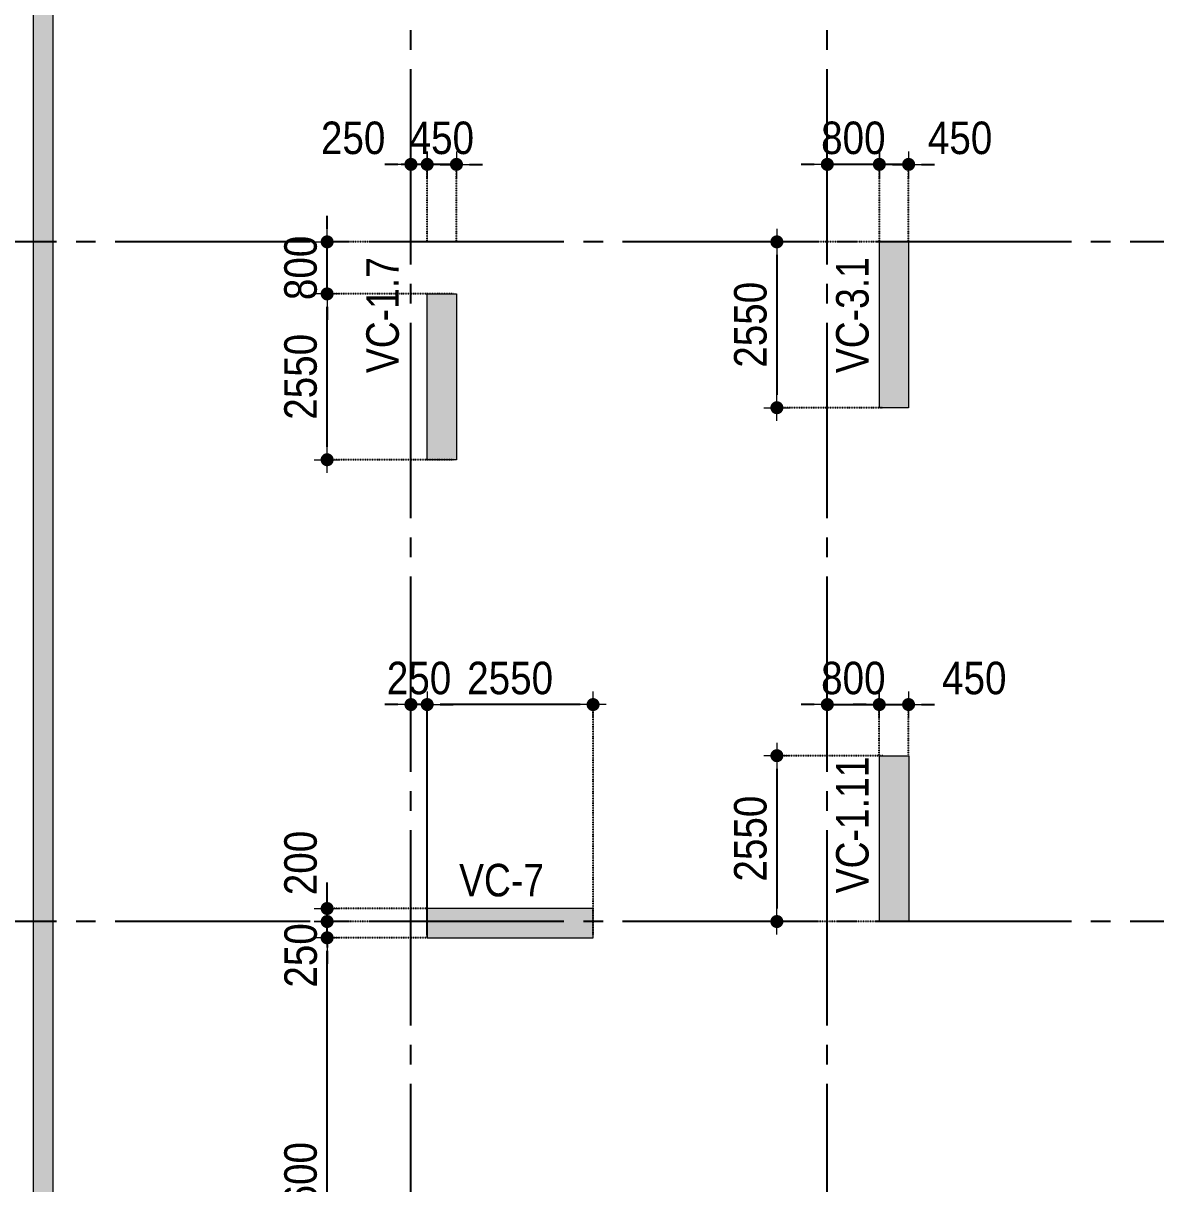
# Model space of a CAD drawing. Header units: millimetres. Extents: x -3973692 to -2843767, y 592734 to 838475.
# Drawn here: x -3916304 to -3898896, y 618199 to 636043 of the extents above; entities that cross this region are included whole.
import ezdxf
from ezdxf.enums import TextEntityAlignment as Align

# ---------------------------------------------------------------- set-up
doc = ezdxf.new("R2010")
doc.units = ezdxf.units.MM
doc.header["$MEASUREMENT"] = 0
doc.header["$PDMODE"] = 3
doc.header["$PDSIZE"] = -20
for name, pattern in [('CHG_XX_Cot_Ham 2$0$MB_Luoi truc$0$HTT Hidden 21', [3, 2, -1]), ('CHG_XX_Luoi truc$0$MB_Luoi truc$0$Center101', [13, 10, -1, 1, -1]), ('DIVIDE2', [15.875, 6.35, -3.175, 0, -3.175, 0, -3.175]), ('HIDDEN5', [2.8375, 1.25, -1.5875])]:
    doc.linetypes.add(name, pattern=pattern)
doc.layers.get('0').update_dxf_attribs({"lineweight": 9})
doc.layers.get('Defpoints').update_dxf_attribs({"color": 10, "lineweight": 0})
for name, color, linetype, lineweight in [("'S_General_Dim_1", 1, 'Continuous', 18), ("'S_General_Divide_3 Intermediate", 3, 'DIVIDE2', 40), ('CHG_XX_Cot_Ham 2$0$NS-Pier-H2', 150, 'Continuous', 13), ('CHG_XX_Cot_Ham 2$0$NS-Pier-H2 @ 1', 150, 'Continuous', 13), ('CHG_XX_Cot_Ham 2$0$NS-Pier-H2 @ 150 VP1', 150, 'Continuous', 13), ('CHG_XX_Cot_Ham 2$0$NS-Pier-H2 @ 150 VP2', 150, 'Continuous', 13), ('CHG_XX_Cot_Ham 2$0$NS-Pier-H2 @ 150 VP3', 150, 'Continuous', 13), ('CHG_XX_Cot_Ham 2$0$NS-Pier-H2 @ 150 VP4', 150, 'Continuous', 13), ('CHG_XX_Cot_Ham 2$0$NS-Pier-H2 @ 150 VP5', 150, 'Continuous', 13), ('CHG_XX_Cot_Ham 2$0$NS-Pier-H2 @ 150 VP6', 150, 'Continuous', 13), ('CHG_XX_Cot_Ham 2$0$NS-Pier-H2 @ 150 VP7', 150, 'Continuous', 13), ('CHG_XX_Cot_Ham 2$0$NS-Pier-H2 @ 150 VP8', 150, 'Continuous', 13), ('CHG_XX_Cot_Ham 2$0$NS-Pier-H2 @ 150 VP9', 150, 'Continuous', 13), ('CHG_XX_Cot_Ham 2$0$NS-Pier-H2 @ 150 VPModel', 150, 'Continuous', 13), ('TEXT', 7, 'Continuous', 15)]:
    doc.layers.add(name, color=color, linetype=linetype, lineweight=lineweight)
doc.layers.add('CHG_XX_Luoi truc$0$Grid', color=34, linetype='Continuous')
doc.layers.add('CHG_XX_Luoi truc$0$Grid Line', color=251, linetype='CHG_XX_Luoi truc$0$MB_Luoi truc$0$Center101')
doc.styles.add('arial', font='arial.ttf', dxfattribs={"width": 0.85})
doc.styles.add('CHG_XX_Luoi truc$0$MB_Luoi truc$0$Grid A-F$0$VNI-HelveCB', font='')
doc.styles.add('TTP-HelCon', font='')
doc.styles.get('CHG_XX_Luoi truc$0$MB_Luoi truc$0$Grid A-F$0$VNI-HelveCB').set_extended_font_data('VNI-Helve-Condense', bold=True)
doc.styles.get('TTP-HelCon').set_extended_font_data('VNI-Helve-Condense')
doc.dimstyles.new('200', dxfattribs={"dimscale": 200, "dimtxt": 2.5, "dimasz": 1, "dimexe": 0, "dimexo": 0, "dimgap": 0.75, "dimtad": 1, "dimdec": 0, "dimrnd": 10, "dimzin": 9, "dimdsep": 46, "dimtxsty": 'arial', "dimblk1": 'DIMDOT', "dimblk2": 'DIMDOT', "dimsah": 1, "dimcen": 2, "dimdle": 3, "dimclre": 8, "dimclrt": 2, "dimadec": 0, "dimazin": 0, "dimtfac": 1, "dimtdec": 0, "dimtix": 1, "dimtmove": 2, "dimatfit": 3, "dimldrblk": 'DIMPIJL', "dimfxl": 1, "dimtvp": 1.8, "dimtolj": 1, "dimtzin": 0, "dimarcsym": 0})

# ---------------------------------------------------------------- blocks, each defined once
blk = doc.blocks.new('*U3253')
at = {"layer": 'CHG_XX_Cot_Ham 2$0$NS-Pier-H2 @ 1'}
h = blk.add_hatch(color=256, dxfattribs=at)
h.dxf.hatch_style = 1
h.paths.add_polyline_path([(450, 0), (0, 0), (0, -2550), (450, -2550)])
at = {"layer": 'CHG_XX_Cot_Ham 2$0$NS-Pier-H2 @ 150 VP1'}
h = blk.add_hatch(color=256, dxfattribs=at)
h.dxf.hatch_style = 1
h.paths.add_polyline_path([(450, 0), (0, 0), (0, -2550), (450, -2550)])
at = {"layer": 'CHG_XX_Cot_Ham 2$0$NS-Pier-H2 @ 150 VP2'}
h = blk.add_hatch(color=256, dxfattribs=at)
h.dxf.hatch_style = 1
h.paths.add_polyline_path([(450, 0), (0, 0), (0, -2550), (450, -2550)])
at = {"layer": 'CHG_XX_Cot_Ham 2$0$NS-Pier-H2 @ 150 VP3'}
h = blk.add_hatch(color=256, dxfattribs=at)
h.dxf.hatch_style = 1
h.paths.add_polyline_path([(450, 0), (0, 0), (0, -2550), (450, -2550)])
at = {"layer": 'CHG_XX_Cot_Ham 2$0$NS-Pier-H2 @ 150 VP4'}
h = blk.add_hatch(color=256, dxfattribs=at)
h.dxf.hatch_style = 1
h.paths.add_polyline_path([(450, 0), (0, 0), (0, -2550), (450, -2550)])
at = {"layer": 'CHG_XX_Cot_Ham 2$0$NS-Pier-H2 @ 150 VP5'}
h = blk.add_hatch(color=256, dxfattribs=at)
h.dxf.hatch_style = 1
h.paths.add_polyline_path([(450, 0), (0, 0), (0, -2550), (450, -2550)])
at = {"layer": 'CHG_XX_Cot_Ham 2$0$NS-Pier-H2 @ 150 VP6'}
h = blk.add_hatch(color=256, dxfattribs=at)
h.dxf.hatch_style = 1
h.paths.add_polyline_path([(450, 0), (0, 0), (0, -2550), (450, -2550)])
at = {"layer": 'CHG_XX_Cot_Ham 2$0$NS-Pier-H2 @ 150 VP7'}
h = blk.add_hatch(color=256, dxfattribs=at)
h.dxf.hatch_style = 1
h.paths.add_polyline_path([(450, 0), (0, 0), (0, -2550), (450, -2550)])
at = {"layer": 'CHG_XX_Cot_Ham 2$0$NS-Pier-H2 @ 150 VP8'}
h = blk.add_hatch(color=256, dxfattribs=at)
h.dxf.hatch_style = 1
h.paths.add_polyline_path([(450, 0), (0, 0), (0, -2550), (450, -2550)])
at = {"layer": 'CHG_XX_Cot_Ham 2$0$NS-Pier-H2 @ 150 VP9'}
h = blk.add_hatch(color=256, dxfattribs=at)
h.dxf.hatch_style = 1
h.paths.add_polyline_path([(450, 0), (0, 0), (0, -2550), (450, -2550)])
at = {"layer": 'CHG_XX_Cot_Ham 2$0$NS-Pier-H2 @ 150 VPModel'}
h = blk.add_hatch(color=256, dxfattribs=at)
h.dxf.hatch_style = 1
h.paths.add_polyline_path([(450, 0), (0, 0), (0, -2550), (450, -2550)])
blk = doc.blocks.new('CHG_XX_Cot_Ham 2$0$Block A_C450x2250')
at = {"layer": 'CHG_XX_Cot_Ham 2$0$NS-Pier-H2'}
blk.add_lwpolyline([(450, -2550), (0, -2550), (0, 0), (450, 0)], close=True, dxfattribs=at)
blk.add_blockref('*U3253', (0, 0), dxfattribs=at)
blk = doc.blocks.new('*U2841')
at = {"layer": 'CHG_XX_Luoi truc$0$Grid Line'}
blk.add_line((0, 0), (0, 608), dxfattribs=at)
at = {"layer": 'CHG_XX_Luoi truc$0$Grid', "lineweight": -2, "style": 'CHG_XX_Luoi truc$0$MB_Luoi truc$0$Grid A-F$0$VNI-HelveCB'}
for tag, p in [('GRIDSUB', (0, 617)), ('GRID', (0, -9))]:
    blk.add_attdef(tag, text='', height=5, dxfattribs=at).set_placement(p, align=Align.MIDDLE)
blk = doc.blocks.new('*U2843')
at = {"layer": 'CHG_XX_Luoi truc$0$Grid Line'}
blk.add_line((0, 0), (0, 438), dxfattribs=at)
at = {"layer": 'CHG_XX_Luoi truc$0$Grid', "lineweight": -2, "style": 'CHG_XX_Luoi truc$0$MB_Luoi truc$0$Grid A-F$0$VNI-HelveCB'}
for tag, p in [('GRIDSUB', (0, 447)), ('GRID', (0, -9))]:
    blk.add_attdef(tag, text='', height=5, dxfattribs=at).set_placement(p, align=Align.MIDDLE)
blk = doc.blocks.new('CHG_XX_Luoi truc')
at = {"layer": 'CHG_XX_Luoi truc$0$Grid', "xscale": 300, "yscale": 300, "zscale": 300}
for p in [(38150, -12747), (44550, -12747)]:
    blk.add_blockref('*U2841', p, dxfattribs=at)
at = {"layer": 'CHG_XX_Luoi truc$0$Grid', "xscale": 300.0000000000013, "yscale": 300.0000000000013, "zscale": 300.0000000000013, "rotation": 90}
for p in [(110703, 22700), (110703, 12250)]:
    blk.add_blockref('*U2843', p, dxfattribs=at)
blk = doc.blocks.new('CHG_XX_Cot_Ham 2')
at = {"layer": 'CHG_XX_Cot_Ham 2$0$NS-Pier-H2'}
h = blk.add_hatch(color=256, dxfattribs=at)
h.dxf.hatch_style = 1
h.paths.add_polyline_path([(99639.2, 163400), (-10900, 163400), (-10900, 85450), (-300, 85450), (-300, 84050), (32350, 84050), (32350, -9000), (103575.5, -9000), (106050, -6022), (106050, 158254.3)])
h.paths.add_polyline_path([(99533.7, 163100), (105750, 158110.4), (105750, 90450), (105650, 90450), (105750, 90450), (105750, 13850), (105750, 13722.3), (105750, -5913.6), (103434.7, -8700), (93599.8, -8700), (93299.8, -8700), (32650, -8700), (32650, 84350), (0, 84350), (0, 85750), (-10600, 85750), (-10600, 163100), (93600, 163100)], flags=16)
for p, q in [((32650, -8700), (32650, 84350)), ((32350, -9000), (32350, 84050))]:
    blk.add_line(p, q, dxfattribs=at)
at = {"layer": 'CHG_XX_Cot_Ham 2$0$NS-Pier-H2', "linetype": 'CHG_XX_Cot_Ham 2$0$MB_Luoi truc$0$HTT Hidden 21'}
blk.add_lwpolyline([(99639.2, 163400), (106050, 158254.3), (106050, -6022), (103575.5, -9000), (32350, -9000), (32350, 84050), (-300, 84050), (-300, 85450), (-10900, 85450), (-10900, 163400)], close=True, dxfattribs=at)
at = {"layer": 'CHG_XX_Cot_Ham 2$0$NS-Pier-H2'}
for name, p in [('CHG_XX_Luoi truc', (0, 0)), ('CHG_XX_Cot_Ham 2$0$Block A_C450x2250', (45350, 22700)), ('CHG_XX_Cot_Ham 2$0$Block A_C450x2250', (38400, 21900)), ('CHG_XX_Cot_Ham 2$0$Block A_C450x2250', (45352.5, 14800))]:
    blk.add_blockref(name, p, dxfattribs=at)
at = {"layer": 'CHG_XX_Cot_Ham 2$0$NS-Pier-H2', "xscale": -1, "rotation": 90}
blk.add_blockref('CHG_XX_Cot_Ham 2$0$Block A_C450x2250', (38400, 12450), dxfattribs=at)
blk = doc.blocks.new('c')
at = {"layer": 'TEXT', "color": 3, "style": 'TTP-HelCon'}
for s, p in [('VC-1.7', (-61586, 20683)), ('VC-3.1', (-54365, 20683)), ('VC-1.11', (-54365, 12685))]:
    blk.add_text(s, height=500, rotation=90, dxfattribs=at).set_placement(p)
blk.add_text('VC-7', height=500, dxfattribs=at).set_placement((-60659, 12637))
blk = doc.blocks.new('DIMDOT')
for p, q in [((0, -1), (0, 1)), ((1, 0), (-1, 0))]:
    blk.add_line(p, q)
at = {"const_width": 0.5}
blk.add_lwpolyline([(-0.25, 0, 1), (0.25, 0, 1)], format="xyb", close=True, dxfattribs=at)
blk = doc.blocks.new('*D2207')
at = {"layer": "'S_General_Dim_1", "color": 8, "linetype": 'HIDDEN5', "lineweight": -2, "transparency": 16777216}
for p, q in [((-3910095, 621981), (-3911633, 621981)), ((-3909695, 614381), (-3911633, 614381))]:
    blk.add_line(p, q, dxfattribs=at)
at = {"layer": "'S_General_Dim_1", "color": 0, "lineweight": -2, "transparency": 16777216}
blk.add_line((-3911633, 614581), (-3911633, 621781), dxfattribs=at)
at = {"layer": 'Defpoints', "color": 0, "transparency": 16777216}
for p in [(-3911633, 621981), (-3910095, 621981), (-3909695, 614381)]:
    blk.add_point(p, dxfattribs=at)
at = {"layer": "'S_General_Dim_1", "color": 0, "lineweight": -2, "transparency": 16777216, "xscale": 200, "yscale": 200, "zscale": 200}
for p, rotation in [((-3911633, 621981), 90), ((-3911633, 614381), 270)]:
    blk.add_blockref('DIMDOT', p, dxfattribs=dict(at, rotation=rotation))
at = {"layer": "'S_General_Dim_1", "color": 2, "transparency": 16777216, "insert": (-3912039, 618181), "char_height": 500, "attachment_point": 5, "rotation": 90, "style": 'arial'}
blk.add_mtext('\\A1;7600', dxfattribs=at)
blk = doc.blocks.new('DIMPIJL')
at = {"linetype": 'ByBlock'}
blk.add_solid([(-2.5, 0.417), (-2.5, -0.417), (0, 0)], dxfattribs=at)
blk = doc.blocks.new('*D2208')
at = {"layer": "'S_General_Dim_1", "color": 0, "lineweight": -2, "transparency": 16777216}
for p, q in [((-3911633, 622431), (-3911633, 622631)), ((-3911633, 621981), (-3911633, 622231)), ((-3911633, 621781), (-3911633, 621581))]:
    blk.add_line(p, q, dxfattribs=at)
at = {"layer": "'S_General_Dim_1", "color": 8, "linetype": 'HIDDEN5', "lineweight": -2, "transparency": 16777216}
for p, q in [((-3910345, 622231), (-3911633, 622231)), ((-3910095, 621981), (-3911633, 621981))]:
    blk.add_line(p, q, dxfattribs=at)
at = {"layer": 'Defpoints', "color": 0, "transparency": 16777216}
for p in [(-3911633, 622231), (-3910345, 622231), (-3910095, 621981)]:
    blk.add_point(p, dxfattribs=at)
at = {"layer": "'S_General_Dim_1", "color": 0, "lineweight": -2, "transparency": 16777216, "xscale": 200, "yscale": 200, "zscale": 200}
for p, rotation in [((-3911633, 622231), 270), ((-3911633, 621981), 90)]:
    blk.add_blockref('DIMDOT', p, dxfattribs=dict(at, rotation=rotation))
at = {"layer": "'S_General_Dim_1", "color": 2, "transparency": 16777216, "insert": (-3912037, 621710), "char_height": 500, "attachment_point": 5, "rotation": 90, "style": 'arial'}
blk.add_mtext('\\A1;250', dxfattribs=at)
blk = doc.blocks.new('*D2209')
at = {"layer": "'S_General_Dim_1", "color": 0, "lineweight": -2, "transparency": 16777216}
for p, q in [((-3911633, 622631), (-3911633, 622831)), ((-3911633, 622231), (-3911633, 622431)), ((-3911633, 622031), (-3911633, 621831))]:
    blk.add_line(p, q, dxfattribs=at)
at = {"layer": "'S_General_Dim_1", "color": 8, "linetype": 'HIDDEN5', "lineweight": -2, "transparency": 16777216}
for p, q in [((-3910095, 622431), (-3911633, 622431)), ((-3910345, 622231), (-3911633, 622231))]:
    blk.add_line(p, q, dxfattribs=at)
at = {"layer": 'Defpoints', "color": 0, "transparency": 16777216}
for p in [(-3911633, 622431), (-3910095, 622431), (-3910345, 622231)]:
    blk.add_point(p, dxfattribs=at)
at = {"layer": "'S_General_Dim_1", "color": 0, "lineweight": -2, "transparency": 16777216, "xscale": 200, "yscale": 200, "zscale": 200}
for p, rotation in [((-3911633, 622431), 270), ((-3911633, 622231), 90)]:
    blk.add_blockref('DIMDOT', p, dxfattribs=dict(at, rotation=rotation))
at = {"layer": "'S_General_Dim_1", "color": 2, "transparency": 16777216, "insert": (-3912039, 623131), "char_height": 500, "attachment_point": 5, "rotation": 90, "style": 'arial'}
blk.add_mtext('\\A1;200', dxfattribs=at)
blk = doc.blocks.new('*D2210')
at = {"layer": "'S_General_Dim_1", "color": 8, "linetype": 'HIDDEN5', "lineweight": -2, "transparency": 16777216}
for p, q in [((-3909695, 631881), (-3911633, 631881)), ((-3909695, 629331), (-3911633, 629331))]:
    blk.add_line(p, q, dxfattribs=at)
at = {"layer": "'S_General_Dim_1", "color": 0, "lineweight": -2, "transparency": 16777216}
blk.add_line((-3911633, 629531), (-3911633, 631681), dxfattribs=at)
at = {"layer": 'Defpoints', "color": 0, "transparency": 16777216}
for p in [(-3911633, 631881), (-3909695, 631881), (-3909695, 629331)]:
    blk.add_point(p, dxfattribs=at)
at = {"layer": "'S_General_Dim_1", "color": 0, "lineweight": -2, "transparency": 16777216, "xscale": 200, "yscale": 200, "zscale": 200}
for p, rotation in [((-3911633, 631881), 90), ((-3911633, 629331), 270)]:
    blk.add_blockref('DIMDOT', p, dxfattribs=dict(at, rotation=rotation))
at = {"layer": "'S_General_Dim_1", "color": 2, "transparency": 16777216, "insert": (-3912039, 630606), "char_height": 500, "attachment_point": 5, "rotation": 90, "style": 'arial'}
blk.add_mtext('\\A1;2550', dxfattribs=at)
blk = doc.blocks.new('*D2211')
at = {"layer": "'S_General_Dim_1", "color": 0, "lineweight": -2, "transparency": 16777216}
for p, q in [((-3911633, 632881), (-3911633, 633081)), ((-3911633, 631881), (-3911633, 632681)), ((-3911633, 631681), (-3911633, 631481))]:
    blk.add_line(p, q, dxfattribs=at)
at = {"layer": "'S_General_Dim_1", "color": 8, "linetype": 'HIDDEN5', "lineweight": -2, "transparency": 16777216}
for p, q in [((-3909488, 632681), (-3911633, 632681)), ((-3909695, 631881), (-3911633, 631881))]:
    blk.add_line(p, q, dxfattribs=at)
at = {"layer": 'Defpoints', "color": 0, "transparency": 16777216}
for p in [(-3911633, 632681), (-3909488, 632681), (-3909695, 631881)]:
    blk.add_point(p, dxfattribs=at)
at = {"layer": "'S_General_Dim_1", "color": 0, "lineweight": -2, "transparency": 16777216, "xscale": 200, "yscale": 200, "zscale": 200}
for p, rotation in [((-3911633, 632681), 270), ((-3911633, 631881), 90)]:
    blk.add_blockref('DIMDOT', p, dxfattribs=dict(at, rotation=rotation))
at = {"layer": "'S_General_Dim_1", "color": 2, "transparency": 16777216, "insert": (-3912039, 632281), "char_height": 500, "attachment_point": 5, "rotation": 90, "style": 'arial'}
blk.add_mtext('\\A1;800', dxfattribs=at)
blk = doc.blocks.new('*D2212')
at = {"layer": "'S_General_Dim_1", "color": 8, "linetype": 'HIDDEN5', "lineweight": -2, "transparency": 16777216}
for p, q in [((-3903095, 632681), (-3904720, 632681)), ((-3903095, 630131), (-3904720, 630131))]:
    blk.add_line(p, q, dxfattribs=at)
at = {"layer": "'S_General_Dim_1", "color": 0, "lineweight": -2, "transparency": 16777216}
blk.add_line((-3904720, 632481), (-3904720, 630331), dxfattribs=at)
at = {"layer": 'Defpoints', "color": 0, "transparency": 16777216}
for p in [(-3903095, 632681), (-3904720, 630131), (-3903095, 630131)]:
    blk.add_point(p, dxfattribs=at)
at = {"layer": "'S_General_Dim_1", "color": 0, "lineweight": -2, "transparency": 16777216, "xscale": 200, "yscale": 200, "zscale": 200}
for p, rotation in [((-3904720, 632681), 90), ((-3904720, 630131), 270)]:
    blk.add_blockref('DIMDOT', p, dxfattribs=dict(at, rotation=rotation))
at = {"layer": "'S_General_Dim_1", "color": 2, "transparency": 16777216, "insert": (-3905125, 631406), "char_height": 500, "attachment_point": 5, "rotation": 90, "style": 'arial'}
blk.add_mtext('\\A1;2550', dxfattribs=at)
blk = doc.blocks.new('*D2213')
at = {"layer": "'S_General_Dim_1", "color": 8, "linetype": 'HIDDEN5', "lineweight": -2, "transparency": 16777216}
for p, q in [((-3903093, 624781), (-3904720, 624781)), ((-3903093, 622231), (-3904720, 622231))]:
    blk.add_line(p, q, dxfattribs=at)
at = {"layer": "'S_General_Dim_1", "color": 0, "lineweight": -2, "transparency": 16777216}
blk.add_line((-3904720, 624581), (-3904720, 622431), dxfattribs=at)
at = {"layer": 'Defpoints', "color": 0, "transparency": 16777216}
for p in [(-3903093, 624781), (-3904720, 622231), (-3903093, 622231)]:
    blk.add_point(p, dxfattribs=at)
at = {"layer": "'S_General_Dim_1", "color": 0, "lineweight": -2, "transparency": 16777216, "xscale": 200, "yscale": 200, "zscale": 200}
for p, rotation in [((-3904720, 624781), 90), ((-3904720, 622231), 270)]:
    blk.add_blockref('DIMDOT', p, dxfattribs=dict(at, rotation=rotation))
at = {"layer": "'S_General_Dim_1", "color": 2, "transparency": 16777216, "insert": (-3905125, 623506), "char_height": 500, "attachment_point": 5, "rotation": 90, "style": 'arial'}
blk.add_mtext('\\A1;2550', dxfattribs=at)
blk = doc.blocks.new('*D2214')
at = {"layer": "'S_General_Dim_1", "color": 8, "linetype": 'HIDDEN5', "lineweight": -2, "transparency": 16777216}
for p, q in [((-3910095, 622031), (-3910095, 625567)), ((-3907545, 622031), (-3907545, 625567))]:
    blk.add_line(p, q, dxfattribs=at)
at = {"layer": "'S_General_Dim_1", "color": 0, "lineweight": -2, "transparency": 16777216}
blk.add_line((-3907745, 625567), (-3909895, 625567), dxfattribs=at)
at = {"layer": 'Defpoints', "color": 0, "transparency": 16777216}
for p in [(-3910095, 625567), (-3910095, 622031), (-3907545, 622031)]:
    blk.add_point(p, dxfattribs=at)
at = {"layer": "'S_General_Dim_1", "color": 0, "lineweight": -2, "transparency": 16777216, "xscale": 200, "yscale": 200, "zscale": 200, "rotation": 180}
blk.add_blockref('DIMDOT', (-3910095, 625567), dxfattribs=at)
at = {"layer": "'S_General_Dim_1", "color": 0, "lineweight": -2, "transparency": 16777216, "xscale": 200, "yscale": 200, "zscale": 200}
blk.add_blockref('DIMDOT', (-3907545, 625567), dxfattribs=at)
at = {"layer": "'S_General_Dim_1", "color": 2, "transparency": 16777216, "insert": (-3908820, 625972), "char_height": 500, "attachment_point": 5, "style": 'arial'}
blk.add_mtext('\\A1;2550', dxfattribs=at)
blk = doc.blocks.new('*D2215')
at = {"layer": "'S_General_Dim_1", "color": 0, "lineweight": -2, "transparency": 16777216}
for p, q in [((-3904145, 625567), (-3904345, 625567)), ((-3903945, 625567), (-3903146, 625567)), ((-3902946, 625567), (-3902746, 625567))]:
    blk.add_line(p, q, dxfattribs=at)
at = {"layer": "'S_General_Dim_1", "color": 8, "linetype": 'HIDDEN5', "lineweight": -2, "transparency": 16777216}
for p, q in [((-3903945, 624606), (-3903945, 625567)), ((-3903146, 624781), (-3903146, 625567))]:
    blk.add_line(p, q, dxfattribs=at)
at = {"layer": 'Defpoints', "color": 0, "transparency": 16777216}
for p in [(-3903146, 625567), (-3903146, 624781), (-3903945, 624606)]:
    blk.add_point(p, dxfattribs=at)
at = {"layer": "'S_General_Dim_1", "color": 0, "lineweight": -2, "transparency": 16777216, "xscale": 200, "yscale": 200, "zscale": 200}
blk.add_blockref('DIMDOT', (-3903945, 625567), dxfattribs=at)
at = {"layer": "'S_General_Dim_1", "color": 0, "lineweight": -2, "transparency": 16777216, "xscale": 200, "yscale": 200, "zscale": 200, "rotation": 180}
blk.add_blockref('DIMDOT', (-3903146, 625567), dxfattribs=at)
at = {"layer": "'S_General_Dim_1", "color": 2, "transparency": 16777216, "insert": (-3903545, 625972), "char_height": 500, "attachment_point": 5, "style": 'arial'}
blk.add_mtext('\\A1;800', dxfattribs=at)
blk = doc.blocks.new('*D2216')
at = {"layer": "'S_General_Dim_1", "color": 0, "lineweight": -2, "transparency": 16777216}
for p, q in [((-3903346, 625567), (-3903546, 625567)), ((-3903146, 625567), (-3902696, 625567)), ((-3902496, 625567), (-3902296, 625567))]:
    blk.add_line(p, q, dxfattribs=at)
at = {"layer": "'S_General_Dim_1", "color": 8, "linetype": 'HIDDEN5', "lineweight": -2, "transparency": 16777216}
for p, q in [((-3903146, 624781), (-3903146, 625567)), ((-3902696, 624781), (-3902696, 625567))]:
    blk.add_line(p, q, dxfattribs=at)
at = {"layer": 'Defpoints', "color": 0, "transparency": 16777216}
for p in [(-3902696, 625567), (-3903146, 624781), (-3902696, 624781)]:
    blk.add_point(p, dxfattribs=at)
at = {"layer": "'S_General_Dim_1", "color": 0, "lineweight": -2, "transparency": 16777216, "xscale": 200, "yscale": 200, "zscale": 200}
blk.add_blockref('DIMDOT', (-3903146, 625567), dxfattribs=at)
at = {"layer": "'S_General_Dim_1", "color": 0, "lineweight": -2, "transparency": 16777216, "xscale": 200, "yscale": 200, "zscale": 200, "rotation": 180}
blk.add_blockref('DIMDOT', (-3902696, 625567), dxfattribs=at)
at = {"layer": "'S_General_Dim_1", "color": 2, "transparency": 16777216, "insert": (-3901686, 625972), "char_height": 500, "attachment_point": 5, "style": 'arial'}
blk.add_mtext('\\A1;450', dxfattribs=at)
blk = doc.blocks.new('*D2217')
at = {"layer": "'S_General_Dim_1", "color": 0, "lineweight": -2, "transparency": 16777216}
for p, q in [((-3910545, 625567), (-3910745, 625567)), ((-3910095, 625567), (-3910345, 625567)), ((-3909895, 625567), (-3909695, 625567))]:
    blk.add_line(p, q, dxfattribs=at)
at = {"layer": "'S_General_Dim_1", "color": 8, "linetype": 'HIDDEN5', "lineweight": -2, "transparency": 16777216}
for p, q in [((-3910345, 624781), (-3910345, 625567)), ((-3910095, 621981), (-3910095, 625567))]:
    blk.add_line(p, q, dxfattribs=at)
at = {"layer": 'Defpoints', "color": 0, "transparency": 16777216}
for p in [(-3910345, 625567), (-3910345, 624781), (-3910095, 621981)]:
    blk.add_point(p, dxfattribs=at)
at = {"layer": "'S_General_Dim_1", "color": 0, "lineweight": -2, "transparency": 16777216, "xscale": 200, "yscale": 200, "zscale": 200}
blk.add_blockref('DIMDOT', (-3910345, 625567), dxfattribs=at)
at = {"layer": "'S_General_Dim_1", "color": 0, "lineweight": -2, "transparency": 16777216, "xscale": 200, "yscale": 200, "zscale": 200, "rotation": 180}
blk.add_blockref('DIMDOT', (-3910095, 625567), dxfattribs=at)
at = {"layer": "'S_General_Dim_1", "color": 2, "transparency": 16777216, "insert": (-3910220, 625972), "char_height": 500, "attachment_point": 5, "style": 'arial'}
blk.add_mtext('\\A1;250', dxfattribs=at)
blk = doc.blocks.new('*D2227')
at = {"layer": "'S_General_Dim_1", "color": 0, "lineweight": -2, "transparency": 16777216}
for p, q in [((-3903345, 633872), (-3903545, 633872)), ((-3902695, 633872), (-3903145, 633872)), ((-3902495, 633872), (-3902295, 633872))]:
    blk.add_line(p, q, dxfattribs=at)
at = {"layer": "'S_General_Dim_1", "color": 8, "linetype": 'HIDDEN5', "lineweight": -2, "transparency": 16777216}
for p, q in [((-3903145, 632681), (-3903145, 633872)), ((-3902695, 632681), (-3902695, 633872))]:
    blk.add_line(p, q, dxfattribs=at)
at = {"layer": 'Defpoints', "color": 0, "transparency": 16777216}
for p in [(-3903145, 633872), (-3903145, 632681), (-3902695, 632681)]:
    blk.add_point(p, dxfattribs=at)
at = {"layer": "'S_General_Dim_1", "color": 0, "lineweight": -2, "transparency": 16777216, "xscale": 200, "yscale": 200, "zscale": 200}
blk.add_blockref('DIMDOT', (-3903145, 633872), dxfattribs=at)
at = {"layer": "'S_General_Dim_1", "color": 0, "lineweight": -2, "transparency": 16777216, "xscale": 200, "yscale": 200, "zscale": 200, "rotation": 180}
blk.add_blockref('DIMDOT', (-3902695, 633872), dxfattribs=at)
at = {"layer": "'S_General_Dim_1", "color": 2, "transparency": 16777216, "insert": (-3901904, 634277), "char_height": 500, "attachment_point": 5, "style": 'arial'}
blk.add_mtext('\\A1;450', dxfattribs=at)
blk = doc.blocks.new('*D2228')
at = {"layer": "'S_General_Dim_1", "color": 0, "lineweight": -2, "transparency": 16777216}
for p, q in [((-3904145, 633872), (-3904345, 633872)), ((-3903145, 633872), (-3903945, 633872)), ((-3902945, 633872), (-3902745, 633872))]:
    blk.add_line(p, q, dxfattribs=at)
at = {"layer": "'S_General_Dim_1", "color": 8, "linetype": 'HIDDEN5', "lineweight": -2, "transparency": 16777216}
for p, q in [((-3903945, 632681), (-3903945, 633872)), ((-3903145, 632681), (-3903145, 633872))]:
    blk.add_line(p, q, dxfattribs=at)
at = {"layer": 'Defpoints', "color": 0, "transparency": 16777216}
for p in [(-3903945, 633872), (-3903945, 632681), (-3903145, 632681)]:
    blk.add_point(p, dxfattribs=at)
at = {"layer": "'S_General_Dim_1", "color": 0, "lineweight": -2, "transparency": 16777216, "xscale": 200, "yscale": 200, "zscale": 200}
blk.add_blockref('DIMDOT', (-3903945, 633872), dxfattribs=at)
at = {"layer": "'S_General_Dim_1", "color": 0, "lineweight": -2, "transparency": 16777216, "xscale": 200, "yscale": 200, "zscale": 200, "rotation": 180}
blk.add_blockref('DIMDOT', (-3903145, 633872), dxfattribs=at)
at = {"layer": "'S_General_Dim_1", "color": 2, "transparency": 16777216, "insert": (-3903545, 634277), "char_height": 500, "attachment_point": 5, "style": 'arial'}
blk.add_mtext('\\A1;800', dxfattribs=at)
blk = doc.blocks.new('*D2229')
at = {"layer": "'S_General_Dim_1", "color": 0, "lineweight": -2, "transparency": 16777216}
for p, q in [((-3910295, 633872), (-3910495, 633872)), ((-3909645, 633872), (-3910095, 633872)), ((-3909445, 633872), (-3909245, 633872))]:
    blk.add_line(p, q, dxfattribs=at)
at = {"layer": "'S_General_Dim_1", "color": 8, "linetype": 'HIDDEN5', "lineweight": -2, "transparency": 16777216}
for p, q in [((-3910095, 632681), (-3910095, 633872)), ((-3909645, 632681), (-3909645, 633872))]:
    blk.add_line(p, q, dxfattribs=at)
at = {"layer": 'Defpoints', "color": 0, "transparency": 16777216}
for p in [(-3910095, 633872), (-3910095, 632681), (-3909645, 632681)]:
    blk.add_point(p, dxfattribs=at)
at = {"layer": "'S_General_Dim_1", "color": 0, "lineweight": -2, "transparency": 16777216, "xscale": 200, "yscale": 200, "zscale": 200}
blk.add_blockref('DIMDOT', (-3910095, 633872), dxfattribs=at)
at = {"layer": "'S_General_Dim_1", "color": 0, "lineweight": -2, "transparency": 16777216, "xscale": 200, "yscale": 200, "zscale": 200, "rotation": 180}
blk.add_blockref('DIMDOT', (-3909645, 633872), dxfattribs=at)
at = {"layer": "'S_General_Dim_1", "color": 2, "transparency": 16777216, "insert": (-3909870, 634277), "char_height": 500, "attachment_point": 5, "style": 'arial'}
blk.add_mtext('\\A1;450', dxfattribs=at)
blk = doc.blocks.new('*D2101')
at = {"layer": "'S_General_Dim_1", "color": 0, "lineweight": -2, "transparency": 16777216}
for p, q in [((-3910545, 633872), (-3910745, 633872)), ((-3910095, 633872), (-3910345, 633872)), ((-3909895, 633872), (-3909695, 633872))]:
    blk.add_line(p, q, dxfattribs=at)
at = {"layer": "'S_General_Dim_1", "color": 8, "linetype": 'HIDDEN5', "lineweight": -2, "transparency": 16777216}
for p, q in [((-3910345, 632681), (-3910345, 633872)), ((-3910095, 632681), (-3910095, 633872))]:
    blk.add_line(p, q, dxfattribs=at)
at = {"layer": 'Defpoints', "color": 0, "transparency": 16777216}
for p in [(-3910345, 633872), (-3910345, 632681), (-3910095, 632681)]:
    blk.add_point(p, dxfattribs=at)
at = {"layer": "'S_General_Dim_1", "color": 0, "lineweight": -2, "transparency": 16777216, "xscale": 200, "yscale": 200, "zscale": 200}
blk.add_blockref('DIMDOT', (-3910345, 633872), dxfattribs=at)
at = {"layer": "'S_General_Dim_1", "color": 0, "lineweight": -2, "transparency": 16777216, "xscale": 200, "yscale": 200, "zscale": 200, "rotation": 180}
blk.add_blockref('DIMDOT', (-3910095, 633872), dxfattribs=at)
at = {"layer": "'S_General_Dim_1", "color": 2, "transparency": 16777216, "insert": (-3911233, 634277), "char_height": 500, "attachment_point": 5, "style": 'arial'}
blk.add_mtext('\\A1;250', dxfattribs=at)

msp = doc.modelspace()

# ---------------------------------------------------------------- block references
at = {"layer": "'S_General_Divide_3 Intermediate"}
msp.add_blockref('CHG_XX_Cot_Ham 2', (-3948495.2, 609981), dxfattribs=at)
at = {"layer": 'TEXT'}
msp.add_blockref('c', (-3848945.2, 609981), dxfattribs=at)

# ---------------------------------------------------------------- dimensions: what is measured, and where the dimension line sits
at = {"layer": "'S_General_Dim_1"}
for base, p1, p2, picture, middle in [((-3910345.2, 633872.1), (-3910095.2, 632681), (-3910345.2, 632681), '*D2101', (-3911232.6, 634277.4)), ((-3903145.2, 633872.1), (-3902695.2, 632681), (-3903145.2, 632681), '*D2227', (-3901903.7, 634277.4)), ((-3902695.7, 625566.6), (-3903145.7, 624781), (-3902695.7, 624781), '*D2216', (-3901686.1, 625971.8))]:
    dim = msp.add_linear_dim(base=base, p1=p1, p2=p2, dimstyle='200', dxfattribs=at)
    dim.commit()
    dim.dimension.update_dxf_attribs({"geometry": picture, "text_midpoint": middle, "dimtype": 160})
for base, p1, p2, picture, middle in [((-3910095.2, 633872.1), (-3909645.2, 632681), (-3910095.2, 632681), '*D2229', (-3909870.2, 634277.4)), ((-3903945.2, 633872.1), (-3903145.2, 632681), (-3903945.2, 632681), '*D2228', (-3903545.2, 634277.4)), ((-3910345.2, 625566.6), (-3910095.2, 621981), (-3910345.2, 624781), '*D2217', (-3910220.2, 625971.8)), ((-3910095.2, 625566.6), (-3907545.2, 622031), (-3910095.2, 622031), '*D2214', (-3908820.2, 625971.8)), ((-3903145.6532, 625566.5592), (-3903945.1986, 624605.6746), (-3903145.6532, 624781.0114), '*D2215', (-3903545.4259, 625971.8457))]:
    dim = msp.add_linear_dim(base=base, p1=p1, p2=p2, dimstyle='200', dxfattribs=at)
    dim.commit()
    dim.dimension.update_dxf_attribs({"geometry": picture, "text_midpoint": middle})
for base, p1, p2, picture, middle in [((-3911633.2, 632681), (-3909695.2, 631881), (-3909487.9, 632681), '*D2211', (-3912038.5, 632281)), ((-3904719.9, 630131), (-3903095.2, 632681), (-3903095.2, 630131), '*D2212', (-3905125.2, 631406)), ((-3911633.2, 631881), (-3909695.2, 629331), (-3909695.2, 631881), '*D2210', (-3912038.5, 630606)), ((-3904719.9, 622231), (-3903092.7, 624781), (-3903092.7, 622231), '*D2213', (-3905125.2, 623506)), ((-3911633.2, 621981), (-3909695.2, 614381), (-3910095.2, 621981), '*D2207', (-3912038.5, 618181))]:
    dim = msp.add_linear_dim(base=base, p1=p1, p2=p2, angle=90, dimstyle='200', dxfattribs=at)
    dim.commit()
    dim.dimension.update_dxf_attribs({"geometry": picture, "text_midpoint": middle})
for base, p1, p2, picture, middle in [((-3911633.2, 622431), (-3910345.2, 622231), (-3910095.2, 622431), '*D2209', (-3912038.5, 623130.6)), ((-3911633.2, 622231), (-3910095.2, 621981), (-3910345.2, 622231), '*D2208', (-3912037.2, 621710))]:
    dim = msp.add_linear_dim(base=base, p1=p1, p2=p2, angle=90, dimstyle='200', dxfattribs=at)
    dim.commit()
    dim.dimension.update_dxf_attribs({"geometry": picture, "text_midpoint": middle, "dimtype": 160})

doc.saveas('drawing.dxf')
